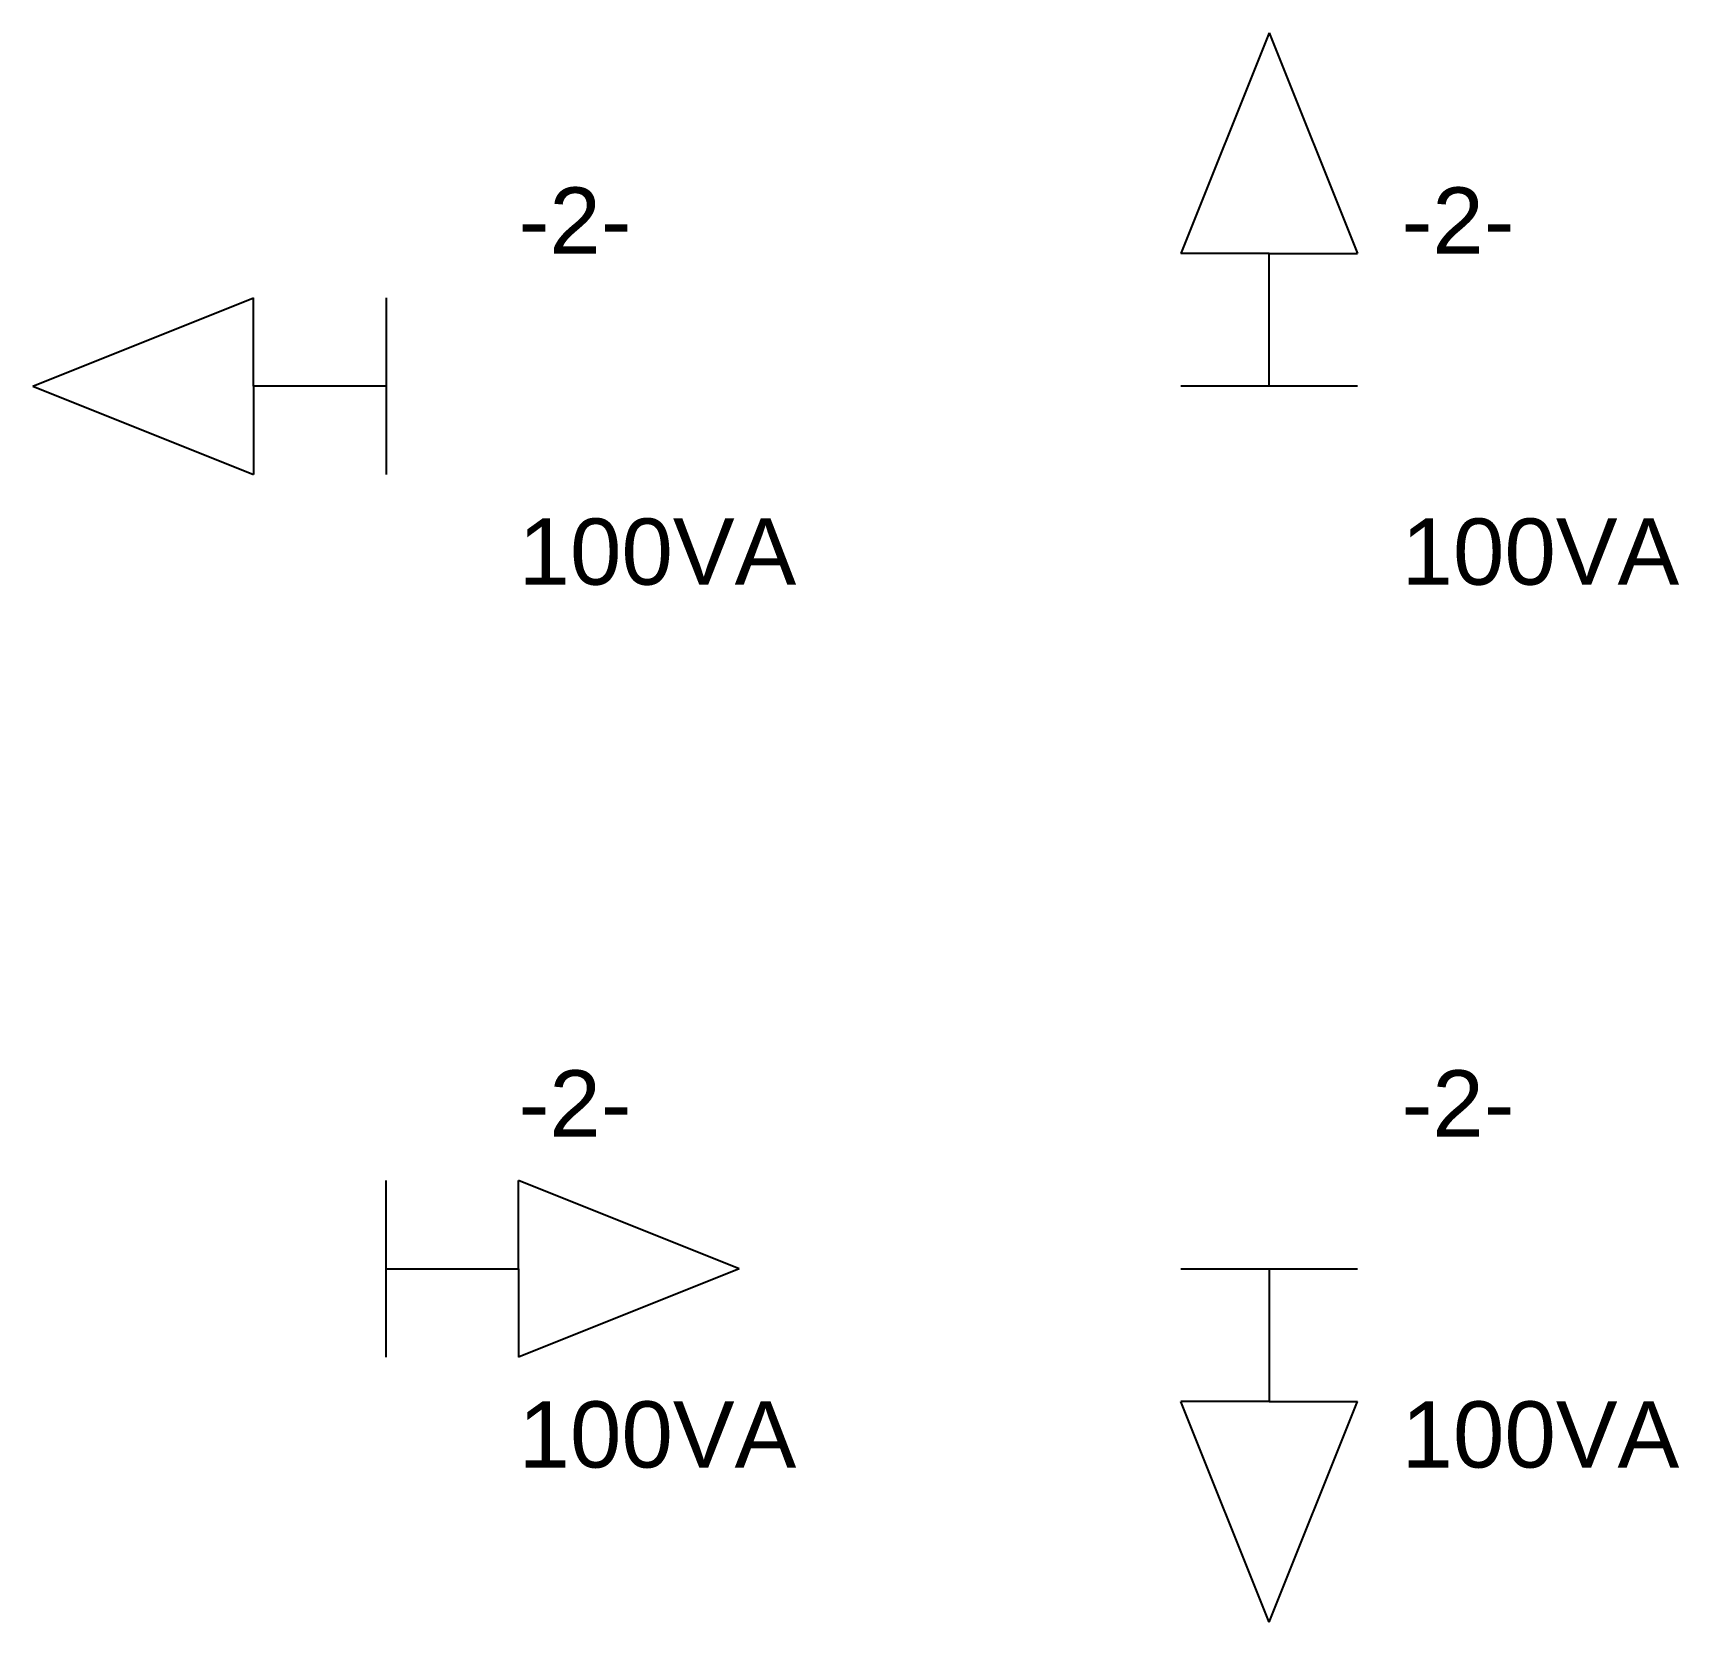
# Model space of a CAD drawing. Header units: millimetres. Extents: x -0.4 to 1.46, y -0.4 to 1.4.
import ezdxf

# ---------------------------------------------------------------- set-up
doc = ezdxf.new("R2010")
doc.units = ezdxf.units.MM
doc.header["$LTSCALE"] = 0.2
doc.styles.get("Standard").update_dxf_attribs({"font": 'Arial'})

# ---------------------------------------------------------------- blocks, each defined once
blk = doc.blocks.new('TOMADA_BAIXA')
for p, q in [((0, -0.1), (0, 0.1)), ((0.15, 0), (0.15, 0.1)), ((0.4, 0), (0.15, 0.1)), ((0, 0), (0.15, 0)), ((0.15, 0), (0.15, -0.1)), ((0.4, 0), (0.15, -0.1))]:
    blk.add_line(p, q)
for tag, p in [('CIRC_NUM', (0.15, 0.15)), ('POT_TOM', (0.15, -0.225))]:
    blk.add_attdef(tag, p, '', height=0.075)

msp = doc.modelspace()

# ---------------------------------------------------------------- block references
at = {"linetype": 'ByBlock'}
ref = msp.add_blockref('TOMADA_BAIXA', (1, 1), dxfattribs=dict(at, rotation=90))
ref.add_attrib('CIRC_NUM', '-2-', (1.15, 1.15), dxfattribs={"height": 0.075})
ref.add_attrib('POT_TOM', '100VA', (1.15, 0.775), dxfattribs={"height": 0.075})
ref = msp.add_blockref('TOMADA_BAIXA', (0, 1), dxfattribs=dict(at, rotation=180))
ref.add_attrib('CIRC_NUM', '-2-', (0.15, 1.15), dxfattribs={"height": 0.075})
ref.add_attrib('POT_TOM', '100VA', (0.15, 0.775), dxfattribs={"height": 0.075})
msp.add_blockref('TOMADA_BAIXA', (0, 0), dxfattribs=at).add_auto_attribs({'CIRC_NUM': '-2-', 'POT_TOM': '100VA'})
ref = msp.add_blockref('TOMADA_BAIXA', (1, 0), dxfattribs=dict(at, rotation=270))
ref.add_attrib('CIRC_NUM', '-2-', (1.15, 0.15), dxfattribs={"height": 0.075})
ref.add_attrib('POT_TOM', '100VA', (1.15, -0.225), dxfattribs={"height": 0.075})

doc.saveas('drawing.dxf')
